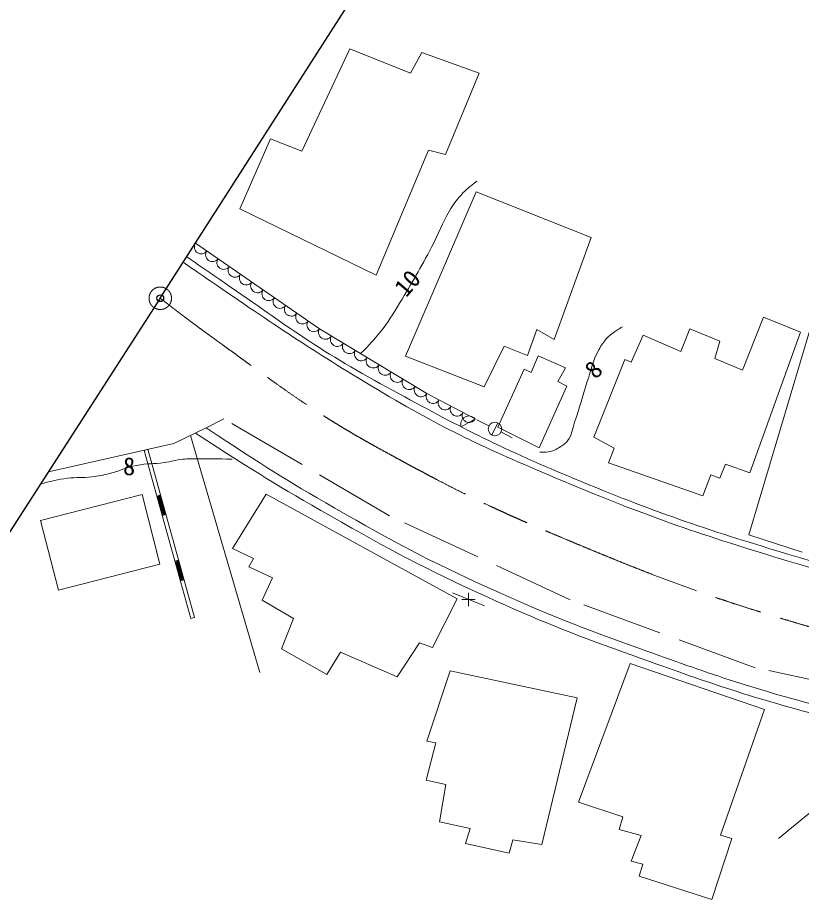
# Model space of a CAD drawing. Units: millimetres, scale not verified. Extents: x 40000 to 680000, y 20000 to 380000.
# Drawn here: x 270872 to 328784, y 249068 to 314212 of the extents above; entities that cross this region are included whole.
import ezdxf
from ezdxf.enums import TextEntityAlignment as Align

# ---------------------------------------------------------------- set-up
doc = ezdxf.new("R2010")
doc.units = ezdxf.units.MM
doc.header["$LTSCALE"] = 1000
doc.header["$PDMODE"] = 32
doc.header["$PDSIZE"] = 500
doc.linetypes.add('CHAIN', pattern=[18.5, 12, -1.5, 3.5, -1.5])
doc.linetypes.add('DASHED', pattern=[7.5, 6, -1.5])
for name, color, linetype, lineweight in [('M-BMK', 2, 'CHAIN', 13), ('M-BMK-OTRS', 5, 'Continuous', 25), ('M-WORK', 1, 'Continuous', 13)]:
    doc.layers.add(name, color=color, linetype=linetype, lineweight=lineweight)
doc.layers.add('M-OTRS', color=6, linetype='Continuous')
doc.styles.add('ＭＳ ゴシック', font='')
doc.styles.get('ＭＳ ゴシック').set_extended_font_data('MS Gothic')

# ---------------------------------------------------------------- blocks, each defined once
blk = doc.blocks.new('plus')
at = {"color": 0, "linetype": 'Continuous', "lineweight": -2}
for p, q in [((-1.25, 0), (1.25, 0)), ((0, -1.25), (0, 1.25))]:
    blk.add_line(p, q, dxfattribs=at)

msp = doc.modelspace()

# ---------------------------------------------------------------- linework, layer by layer
at = {"layer": 'M-BMK'}
msp.add_circle((281413, 293479), 831, dxfattribs=at)
msp.add_open_spline([(375605, 264362), (367992, 264030), (365754, 263903), (359451, 264206), (353756, 264480), (350546, 264679), (344921, 265613), (338638, 266657), (335151, 267519), (329037, 269307), (321520, 271506), (317412, 273122), (310197, 276168), (305203, 278275), (302499, 279688), (297743, 282289), (292953, 284909), (290499, 286788), (286080, 289994), (284239, 291330), (283616, 291770), (281413, 293479)], degree=3, knots=[0, 0, 0, 0, 1, 1, 1, 2, 2, 2, 3, 3, 3, 4, 4, 4, 5, 5, 5, 6, 6, 6, 7, 7, 7, 7], dxfattribs=at)
at = {"layer": 'M-BMK-OTRS'}
for q in [(297268, 318251), (267186, 271422)]:
    msp.add_line((281413, 293479), q, dxfattribs=at)
at = {"layer": 'M-OTRS'}
msp.add_point((281413, 293479), dxfattribs=at)
at = {"layer": 'M-WORK'}
for p, q in [((291881, 304355), (295416, 311902)), ((295416, 311902), (299902, 310107)), ((299902, 310107), (300746, 311638)), ((300746, 311638), (304968, 310107)), ((304968, 310107), (302488, 304091)), ((287290, 300081), (289559, 305252)), ((289559, 305252), (291881, 304355)), ((301221, 304408), (297369, 295173)), ((302488, 304091), (301221, 304408)), ((299533, 289209), (304757, 301347)), ((304757, 301347), (313254, 297970)), ((297369, 295173), (287290, 300081)), ((313254, 297970), (310509, 290423)), ((330679, 295420), (324905, 276011)), ((324440, 288176), (325988, 292085)), ((325988, 292085), (328724, 290975)), ((319890, 289537), (320531, 291210)), ((320531, 291210), (322751, 290319)), ((309243, 291162), (308557, 289262)), ((310509, 290423), (309243, 291162)), ((316210, 288753), (317091, 290741)), ((317091, 290741), (319890, 289537)), ((328724, 290975), (324983, 280581)), ((306815, 289948), (305338, 286940)), ((308557, 289262), (306815, 289948)), ((322751, 290319), (322392, 289036)), ((305338, 286940), (299533, 289209)), ((309348, 289227), (308821, 287996)), ((311354, 288348), (309348, 289227)), ((313444, 283220), (315744, 288955)), ((315744, 288955), (316210, 288753)), ((322392, 289036), (324440, 288176)), ((308293, 288242), (306358, 283950)), ((308821, 287996), (308293, 288242)), ((310791, 287327), (311354, 288348)), ((311459, 286975), (310791, 287327)), ((309419, 282437), (311459, 286975)), ((305693, 284056), (304800, 284491)), ((306358, 284271), (305920, 283372)), ((282414, 282751), (284806, 283900)), ((306358, 283950), (309419, 282437)), ((306588, 283599), (307413, 283171)), ((273144, 280659), (282414, 282751)), ((283653, 283347), (288773, 265823)), ((314957, 282411), (313444, 283220)), ((280501, 282319), (280212, 282239)), ((280212, 282239), (283664, 269824)), ((280501, 282319), (283953, 269904)), ((314534, 281320), (314957, 282411)), ((321500, 278892), (314534, 281320)), ((323189, 281214), (322767, 280194)), ((324983, 280581), (323189, 281214)), ((322098, 280440), (321500, 278892)), ((322767, 280194), (322098, 280440)), ((281439, 278947), (281150, 278867)), ((281208, 278883), (281609, 277438)), ((281265, 278899), (281667, 277454)), ((281323, 278915), (281725, 277470)), ((281381, 278931), (281783, 277486)), ((289249, 279008), (286751, 274997)), ((303357, 271268), (289249, 279008)), ((281552, 277422), (281841, 277502)), ((324905, 276011), (328845, 274714)), ((286751, 274997), (288299, 274258)), ((288299, 274258), (287947, 273625)), ((282778, 274130), (282489, 274050)), ((282547, 274066), (282949, 272621)), ((282605, 274082), (283006, 272637)), ((282662, 274098), (283064, 272653)), ((282720, 274114), (283122, 272669)), ((287947, 273625), (289707, 272816)), ((282891, 272604), (283180, 272685)), ((289707, 272816), (288933, 271162)), ((302996, 271706), (305362, 270747)), ((288933, 271162), (291255, 269826)), ((301528, 267680), (303357, 271268)), ((283953, 269904), (283664, 269824)), ((291255, 269826), (290375, 267574)), ((298924, 265498), (300578, 268031)), ((300578, 268031), (301528, 267680)), ((290375, 267574), (293717, 265674)), ((293717, 265674), (294738, 267328)), ((294738, 267328), (298924, 265498)), ((312328, 256246), (316128, 266483)), ((316128, 266483), (326049, 263106)), ((301105, 260749), (302829, 265956)), ((302829, 265956), (312223, 263950)), ((312223, 263950), (309619, 253114)), ((326049, 263106), (322812, 253818)), ((301070, 257864), (301774, 260643)), ((301774, 260643), (301105, 260749)), ((302513, 257547), (301070, 257864)), ((302055, 254803), (302513, 257547)), ((315600, 255155), (312328, 256246)), ((304307, 254311), (302055, 254803)), ((315319, 254240), (315600, 255155)), ((303955, 253185), (304307, 254311)), ((316937, 253783), (315319, 254240)), ((307473, 253466), (307192, 252481)), ((309619, 253114), (307473, 253466)), ((316198, 251883), (316937, 253783)), ((323657, 253572), (322179, 249068)), ((322812, 253818), (323657, 253572)), ((307192, 252481), (303955, 253185)), ((317078, 251672), (316198, 251883)), ((316796, 250792), (317078, 251672)), ((322179, 249068), (316796, 250792))]:
    msp.add_line(p, q, dxfattribs=at)
at = {"layer": 'M-WORK', "linetype": 'DASHED'}
msp.add_line((327106, 253564), (334940, 260037), dxfattribs=at)
at = {"layer": 'M-WORK'}
msp.add_lwpolyline([(284018, 297549), (293168, 291221), (301119, 286436), (304672, 284565), (303651, 283971)], dxfattribs=at)
at = {"layer": 'M-WORK', "linetype": 'DASHED'}
msp.add_lwpolyline([(393770, 259214), (393418, 260339), (366504, 260269), (346908, 261571), (325377, 266180), (311691, 271210), (298358, 277402), (286114, 284579), (284806, 283900)], dxfattribs=at)
at = {"layer": 'M-WORK'}
msp.add_lwpolyline([(272561, 277061), (280067, 278985), (281387, 273834), (273881, 271911)], close=True, dxfattribs=at)
msp.add_circle((306139, 283821), 500, dxfattribs=at)
for centre, radius, start, end in [((284437, 297266), 506, 145.98016, 324.68495), ((285269, 296691), 506, 145.98016, 324.68495), ((286101, 296116), 506, 145.98016, 324.68495), ((286932, 295540), 506, 145.98016, 324.68495), ((287764, 294965), 506, 145.98016, 324.68495), ((288596, 294390), 506, 145.98016, 324.68495), ((289428, 293815), 506, 145.98016, 324.68495), ((290260, 293239), 506, 145.98016, 324.68495), ((291091, 292664), 506, 145.98016, 324.68495), ((291923, 292089), 506, 145.98016, 324.68495), ((292755, 291513), 506, 145.98016, 324.68495), ((293618, 290969), 516, 150.71475, 327.20872), ((294501, 290437), 516, 150.71475, 327.20872), ((295385, 289906), 516, 150.71475, 327.20872), ((296268, 289374), 516, 150.71475, 327.20872), ((297151, 288842), 516, 150.71475, 327.20872), ((298035, 288311), 516, 150.71475, 327.20872), ((298918, 287779), 516, 150.71475, 327.20872), ((299802, 287247), 516, 150.71475, 327.20872), ((300685, 286716), 516, 150.71475, 327.20872), ((301564, 286204), 502, 152.45646, 332.00221), ((302452, 285736), 502, 152.45646, 332.00221), ((303341, 285269), 502, 152.45646, 332.00221), ((304211, 284182), 599, 39.71002, 200.65734), ((304229, 284801), 502, 152.45646, 332.00221)]:
    msp.add_arc(centre, radius, start, end, dxfattribs=at)
for points, knots in [([(296217, 289386), (296920, 290093), (297131, 290318), (297653, 290969), (298284, 291757), (298565, 292256), (299095, 293115), (300084, 294718), (300602, 295639), (301488, 297302), (302028, 298316), (302186, 298963), (302789, 299940), (303084, 300418), (303259, 300684), (303634, 301101), (304037, 301550), (304234, 301695), (304795, 302122)], [0, 0, 0, 0, 1, 1, 1, 2, 2, 2, 3, 3, 3, 4, 4, 4, 5, 5, 5, 6, 6, 6, 6]), ([(406965, 269726), (387987, 269098), (383053, 268762), (367718, 268742), (367674, 268742), (367650, 268742), (367607, 268742), (362714, 268818), (359955, 268749), (355091, 269280), (349050, 269940), (345663, 270371), (339696, 271524), (334656, 272499), (331885, 273327), (326973, 274819), (320561, 276767), (317011, 278041), (310836, 280642), (305555, 282867), (302726, 284422), (297693, 287162), (292653, 289905), (290111, 291927), (285373, 295164), (284590, 295699), (284334, 295867), (283372, 296541)], [0, 0, 0, 0, 1, 1, 1, 2, 2, 2, 3, 3, 3, 4, 4, 4, 5, 5, 5, 6, 6, 6, 7, 7, 7, 8, 8, 8, 9, 9, 9, 9]), ([(406977, 269243), (387996, 268615), (383061, 268279), (367724, 268259), (367674, 268259), (367646, 268258), (367596, 268259), (362690, 268335), (359923, 268266), (355045, 268799), (348985, 269460), (345586, 269893), (339601, 271050), (334542, 272028), (331760, 272859), (326830, 274357), (320400, 276311), (316839, 277588), (310646, 280197), (305345, 282431), (302393, 283793), (297453, 286741), (292514, 289689), (289851, 291513), (285105, 294763), (284325, 295296), (284070, 295464), (283113, 296136)], [0, 0, 0, 0, 1, 1, 1, 2, 2, 2, 3, 3, 3, 4, 4, 4, 5, 5, 5, 6, 6, 6, 7, 7, 7, 8, 8, 8, 9, 9, 9, 9]), ([(315569, 291375), (315242, 291179), (315141, 291123), (314889, 290929), (314699, 290783), (314585, 290706), (314420, 290530), (314136, 290229), (314012, 290025), (313810, 289663), (313336, 288812), (313276, 288240), (312966, 287317), (312574, 286153), (312432, 285475), (312028, 284315), (311841, 283778), (311863, 283401), (311512, 282955), (311322, 282714), (311160, 282627), (310902, 282462), (310611, 282276), (310422, 282191), (310081, 282134), (309837, 282093), (309726, 282091), (309448, 282110)], [0, 0, 0, 0, 1, 1, 1, 2, 2, 2, 3, 3, 3, 4, 4, 4, 5, 5, 5, 6, 6, 6, 7, 7, 7, 8, 8, 8, 9, 9, 9, 9]), ([(284005, 283516), (288699, 280487), (290018, 279653), (293998, 277392), (298401, 274890), (300901, 273525), (305514, 271434), (309430, 269660), (311669, 268756), (315717, 267306), (320986, 265419), (323936, 264318), (329344, 262874), (333089, 261873), (335223, 261446), (339030, 260716), (343347, 259888), (345759, 259352), (350124, 258839), (353957, 258389), (356121, 258272), (359975, 258089), (364706, 257864), (367364, 257925), (372101, 257948), (380771, 257991), (385621, 258366), (394289, 258581), (406930, 258896), (414014, 258951), (426656, 259215), (426714, 259216), (426747, 259217), (426805, 259218), (428617, 259259), (429195, 259298), (431443, 259399)], [0, 0, 0, 0, 1, 1, 1, 2, 2, 2, 3, 3, 3, 4, 4, 4, 5, 5, 5, 6, 6, 6, 7, 7, 7, 8, 8, 8, 9, 9, 9, 10, 10, 10, 11, 11, 11, 12, 12, 12, 12]), ([(284806, 283900), (289256, 280963), (290525, 280150), (294321, 277965), (298692, 275448), (301194, 274112), (305789, 272032), (309686, 270268), (311914, 269366), (315942, 267924), (321191, 266044), (324130, 264947), (329517, 263508), (333244, 262513), (335368, 262087), (339157, 261361), (343455, 260537), (345858, 260003), (350204, 259492), (354017, 259045), (356169, 258928), (360004, 258746), (364722, 258521), (367372, 258582), (372095, 258605), (380761, 258648), (385610, 259023), (394273, 259238), (406915, 259553), (413999, 259608), (426642, 259872), (426698, 259873), (426729, 259873), (426785, 259875), (428595, 259915), (429172, 259955), (431417, 260055)], [0, 0, 0, 0, 1, 1, 1, 2, 2, 2, 3, 3, 3, 4, 4, 4, 5, 5, 5, 6, 6, 6, 7, 7, 7, 8, 8, 8, 9, 9, 9, 10, 10, 10, 11, 11, 11, 12, 12, 12, 12]), ([(272560, 279754), (273480, 279995), (273767, 280077), (274559, 280177), (275256, 280265), (275657, 280193), (276354, 280283), (276867, 280349), (277153, 280404), (277655, 280529), (278449, 280726), (278859, 280966), (279661, 281127), (280446, 281285), (280908, 281228), (281701, 281338), (282241, 281412), (282532, 281524), (283073, 281584), (283495, 281631), (283735, 281608), (284159, 281616), (285164, 281636), (285495, 281616), (286732, 281584)], [0, 0, 0, 0, 1, 1, 1, 2, 2, 2, 3, 3, 3, 4, 4, 4, 5, 5, 5, 6, 6, 6, 7, 7, 7, 8, 8, 8, 8])]:
    msp.add_open_spline(points, degree=3, knots=knots, dxfattribs=at)

# ---------------------------------------------------------------- block references
at = {"layer": 'M-WORK', "xscale": 400, "yscale": 400}
msp.add_blockref('plus', (304187, 271223), dxfattribs=at)

# ---------------------------------------------------------------- texts
at = {"layer": 'M-WORK', "style": 'ＭＳ ゴシック'}
for s, rotation, p in [('10', 49.399, (299891, 293232)), ('8', 46.397, (313878, 287163))]:
    msp.add_text(s, height=1320, rotation=rotation, dxfattribs=at).set_placement(p, align=Align.BOTTOM_LEFT)
msp.add_text('8', height=1320, dxfattribs=at).set_placement((278660, 280011), align=Align.BOTTOM_LEFT)

doc.saveas('drawing.dxf')
